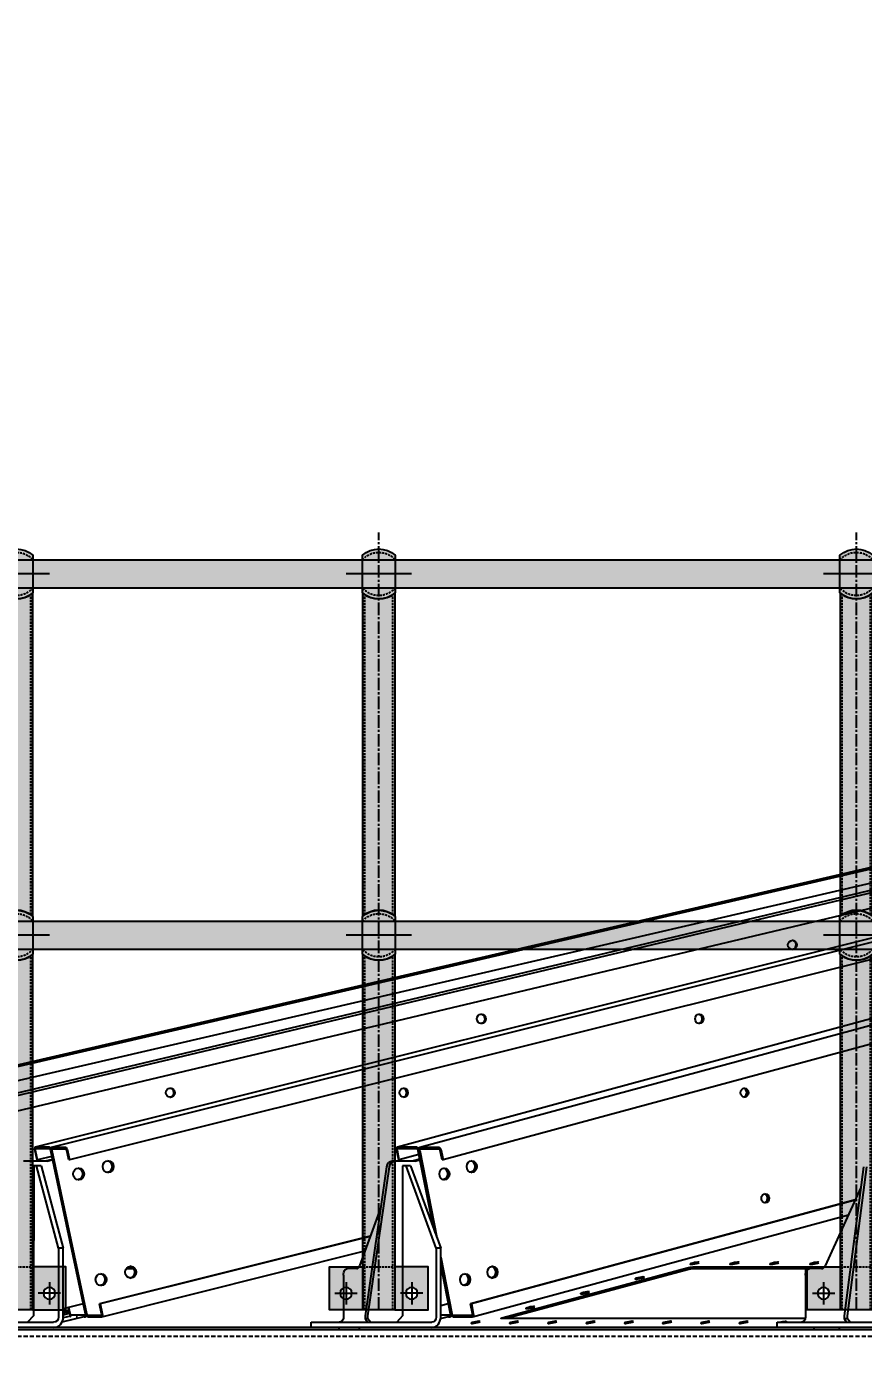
# Model space of a CAD drawing. Header units: millimetres. Extents: x -272986 to 200319, y -34579 to 49604.
# Drawn here: x 586 to 1860, y 13610 to 15628 of the extents above; entities that cross this region are included whole.
import ezdxf
from ezdxf import colors
from ezdxf.entities.mleader import LeaderData, LeaderLine
from ezdxf.math import Vec2, Vec3

# ---------------------------------------------------------------- set-up
doc = ezdxf.new("R2010")
doc.units = ezdxf.units.MM
for name, pattern in [('CENTER2', [28.575000000000003, 19.05, -3.175, 3.175, -3.175]), ('HIDDEN', [9.524999999999999, 6.35, -3.175]), ('HIDDEN2', [4.762499999999999, 3.175, -1.5875])]:
    doc.linetypes.add(name, pattern=pattern)
doc.layers.get('Defpoints').update_dxf_attribs({"color": 9})
for name, color, linetype in [('X 0001 M', 7, 'Continuous'), ('X 0515 M', 7, 'Continuous'), ('X 1001 M', 8, 'HIDDEN2'), ('X 1515 M', 8, 'HIDDEN'), ('X 2001 M', 1, 'CENTER2'), ('X 3001 D', 5, 'Continuous'), ('X 4001 T', 7, 'Continuous'), ('X 5001 H', 8, 'Continuous')]:
    doc.layers.add(name, color=color, linetype=linetype)
doc.layers.add('X 5999 H', color=7, linetype='Continuous', true_color=0xffffff)
doc.styles.add('BIT STD. 2.5', font='isocpeur.ttf', dxfattribs={"height": 2.5})
doc.styles.add('BIT STD. 3.0', font='isocpeur.ttf', dxfattribs={"height": 2.5})
doc.dimstyles.new('BIT STD. 3.0', dxfattribs={"dimtxt": 3, "dimasz": 3, "dimexe": 1, "dimexo": 0.75, "dimgap": 1, "dimtad": 1, "dimdec": 0, "dimdsep": 46, "dimtxsty": 'BIT STD. 3.0', "dimcen": 0, "dimadec": 0, "dimazin": 0, "dimtfac": 1, "dimtdec": 0, "dimtmove": 0, "dimatfit": 3, "dimfxl": 1, "dimtfill": 1, "dimlwd": -1, "dimlwe": -1, "dimarcsym": 0})

# ---------------------------------------------------------------- blocks, each defined once
blk = doc.blocks.new('A$C79477E6E')
at = {"extrusion": (0, 1, 0)}
for p, q in [((-7767.776764793532, 277.5679147976789), (-1162.485196818918, 1807.235084335995)), ((-1156.341849623404, 1807.235084336009), (-7761.633417598019, 277.5679147976971)), ((-7756.533576375725, 277.5679147976789), (-1151.242008401099, 1807.235084335993)), ((-1131.195372153747, 1807.228758430649), (-7573.842740018968, 277.5615888923367)), ((-7558.668791368349, 277.5615888923185), (-1116.021423503113, 1807.228758430634)), ((-1078.253718730291, 1807.21483543778), (-7199.617526368547, 277.5476658994667)), ((-7174.743103264827, 277.5476658994485), (-1053.379295626568, 1807.214835437764)), ((-998.8291954123815, 1807.19020800203), (-6648.18115023787, 277.5230384637161)), ((-6614.218743531343, 277.523038463698), (-964.8667887058509, 1807.190208002014)), ((-1201.647423117913, 1714.014263448998), (-6578.6850087401, 258.0812768213491)), ((-1603.747061725913, 1643.397438890415), (-7147.452506607351, 258.0812768213491)), ((-2272.172413223798, 1508.866577197372), (-7540.226002727381, 258.0812768213491)), ((-4033.608363600102, 1118.113614925895), (-7747.334110085223, 258.0812768213491)), ((-7200.318767938563, 272.6968277930373), (-7197.201352814689, 258.0812768212581)), ((-7178.396900371288, 277.5686781169625), (-7199.444489151367, 277.5686781169625)), ((-7196.244644233775, 258.0812768212581), (-7199.362059357652, 272.6968277930373)), ((-7177.877331183976, 275.1327529549999), (-7198.924919964058, 275.1327529549999)), ((-7174.445533544065, 263.5286550519577), (-7196.244644233742, 258.0812768213891)), ((-7176.401053415742, 272.6968277930373), (-7123.404996309833, 24.23246127280072)), ((-7175.444344834828, 272.6968277930373), (-7122.448287728923, 24.23246127280072)), ((-7174.570066047647, 277.5686781169625), (-7153.522477267568, 277.5686781169625)), ((-7174.487636253933, 272.6968277930373), (-7121.49157914802, 24.2324612727989)), ((-7174.050496860338, 275.1327529549981), (-7153.00290808026, 275.1327529549981)), ((-7148.409215188152, 258.0812768212581), (-7151.52663031203, 272.6968277930373)), ((-7150.569921731116, 272.6968277930373), (-7147.452506607242, 258.0812768212581)), ((-6649.486856712279, 272.6968277930373), (-6646.609822153066, 258.0812768212581)), ((-6645.303575741276, 258.0812768212581), (-6648.180610300489, 272.6968277930373)), ((-6619.095954349057, 277.5686781169625), (-6647.833375408434, 277.5686781169625)), ((-6618.616448589193, 275.1327529549999), (-6647.35386964857, 275.1327529549999)), ((-6615.540060824849, 266.1403023488729), (-6645.303575741254, 258.0812768213891)), ((-6616.830696417524, 272.6968277930373), (-6593.767774664204, 155.5354585058176)), ((-6615.524450005745, 272.6968277930373), (-6590.952227122358, 147.8680957598099)), ((-6614.218203593955, 272.6968277930373), (-6588.13667958049, 140.2007330137403)), ((-6613.870968701904, 277.5686781169625), (-6585.133547642527, 277.5686781169625)), ((-6613.39146294204, 275.1327529549999), (-6584.654041882663, 275.1327529549999)), ((-6579.991255151788, 258.0812768212581), (-6582.868289711001, 272.6968277930373)), ((-6581.562043299211, 272.6968277930373), (-6578.685008739998, 258.0812768212581)), ((-7181.610391182094, 256), (-7217.523444268252, 256)), ((-7201.744399181156, 249), (-7201.744399181156, 135.5)), ((-7190.526528597416, 249), (-7201.744399181156, 249)), ((-7164.298825324233, 124), (-7197.917564857507, 249)), ((-7197.201352814689, 258.0812768212581), (-7196.244644233775, 258.0812768212581)), ((-7190.526528597416, 249), (-7156.907789064146, 124)), ((-7173.438455369524, 258.8071143500965), (-7184.671858641013, 256)), ((-7181.610391182094, 256), (-7173.283536002575, 258.0807972526836)), ((-7147.452506607242, 258.0812768212581), (-7148.409215188152, 258.0812768212581)), ((-6664.542278248064, 247.6779934804836), (-6697.440110012602, 21)), ((-6693.260121494874, 21), (-6660.362289730336, 247.6779934804836)), ((-6621.638347689128, 256), (-6656.136771005778, 256)), ((-6646.609822153066, 258.0812768212581), (-6645.303575741276, 258.0812768212581)), ((-6640.135182022561, 249), (-6640.135182022561, 135.5)), ((-6628.089075060569, 249), (-6640.135182022561, 249)), ((-6589.008697465106, 124), (-6634.9101963754, 249)), ((-6628.089075060569, 249), (-6582.187576150274, 124)), ((-6614.165087318637, 259.1553339896873), (-6625.818336206856, 256)), ((-6621.638347689128, 256), (-6613.953567456439, 258.0807972526873)), ((-6578.685008739998, 258.0812768212581), (-6579.991255151788, 258.0812768212581)), ((-5938.350162975232, 247.6779934804836), (-5967.689277615707, 21)), ((-5962.493693229066, 21), (-5933.15457858859, 247.6779934804836)), ((-7136.069091687936, 228.1194817971464), (-7131.331501181605, 229.3033579541552)), ((-7091.059063690594, 239.3670345143382), (-7086.321473184267, 240.5509106713489)), ((-6579.604390585097, 228.4874255601098), (-6576.590996980853, 229.3033579541552)), ((-6538.065037976088, 239.7349782773035), (-6535.051644371844, 240.5509106713489)), ((-5942.460047607583, 215.9244653555361), (-5996.740984235774, 97.00001194459765)), ((-6673.687454737676, 184.6644103505096), (-6705.878873040881, 97.00001194459765)), ((-5950.864743569342, 197.510562880334), (-6536.835736763715, 38.84801224466901)), ((-5951.048944160928, 197.1069966187115), (-6535.529490351928, 38.84801224466901)), ((-6533.958162267052, 19.40625060213461), (-5961.395715981551, 174.4381876449952)), ((-6689.404455035805, 141.8635196627856), (-7101.647988330093, 38.84801224466901)), ((-6689.501114834497, 141.6002935128072), (-7100.691279749186, 38.84801224466901)), ((-7202.166710780468, 135.5), (-7202.166710780468, 21)), ((-7201.744399181156, 135.5), (-7202.166710780468, 135.5)), ((-7156.907789064146, 124), (-7164.298825324233, 124)), ((-7164.298825324237, 124), (-7164.298825324237, 19)), ((-7156.907789064146, 19), (-7156.907789064146, 124)), ((-6640.609591346009, 135.5), (-6640.609591346009, 21)), ((-6640.135182022561, 135.5), (-6640.609591346009, 135.5)), ((-6582.187576150274, 124), (-6589.008697465106, 124)), ((-6589.008697465106, 124), (-6589.008697465106, 19)), ((-6582.187576150274, 19), (-6582.187576150274, 124)), ((-7098.27510619524, 19.38162316638227), (-6697.615739532972, 119.502364003014)), ((-6582.187576150278, 109.9788421635803), (-6565.308616087372, 24.2324612727989)), ((-6582.187576150278, 103.3430125896612), (-6566.614862499162, 24.2324612727989)), ((-7049.393714455047, 92.30682208662984), (-7061.17305197653, 92.30682208662984)), ((-7058.080826304988, 95.22993228098494), (-7052.485940126589, 95.22993228098494)), ((-6730.083309938407, 82.75), (-6730.083309938407, 19)), ((-6710.153717244186, 92.75), (-6724.85832429125, 92.75)), ((-6582.187576150282, 96.7071830157929), (-6567.921108910941, 24.23246127280072)), ((-6487.089858919015, 18.19210038171514), (-6207.084608760269, 93.77565464125291)), ((-6206.538641082669, 90.85254444689781), (-6481.994397486273, 16.49706326063279)), ((-6197.886018473353, 95.22993228098494), (-5997.773599281136, 95.22993228098494)), ((-6022.243777149899, 92.30682208662984), (-6197.340050795752, 92.30682208662984)), ((-6026.82628085768, 92.30682208662984), (-6026.826280857738, 19)), ((-6002.054471032166, 92.75), (-6020.331800374435, 92.75)), ((-7101.777525325295, 67.34842110757927), (-7097.03993481896, 68.53229726459176)), ((-7056.767497327954, 78.59597382477477), (-7052.029906821619, 79.77984998178545)), ((-6547.957010433784, 67.71636487054457), (-6544.943616829536, 68.53229726459176)), ((-6506.417657824772, 78.96391758773825), (-6503.404264220524, 79.77984998178545)), ((-7202.166710780468, 21), (-7211.405506105581, 11)), ((-7145.758544441145, 20.37959015613342), (-7156.965487652807, 17.58770408210512)), ((-7126.522309144413, 38.84753267600718), (-7156.907789064146, 31.25450724499387)), ((-7156.907789064146, 27.71041594248163), (-7148.510722234223, 29.80228130153591)), ((-7147.886313847117, 26.87483267943571), (-7156.907789064146, 24.62741559007554)), ((-7147.337939125187, 24.30385692499112), (-7156.907789064146, 21.91982950397323)), ((-7149.229716112925, 33.17318035247263), (-7147.32271083265, 24.2324612727989)), ((-7146.36600225174, 24.2324612727989), (-7148.321419834185, 33.40015444541314)), ((-7123.842135703435, 21.79653611083631), (-7144.889724483521, 21.79653611083631)), ((-7120.015301379794, 21.79653611083631), (-7098.967712599715, 21.79653611083631)), ((-7101.647988329994, 38.84801224457806), (-7100.69127974908, 38.84801224457806)), ((-7098.530573206121, 24.2324612727989), (-7101.647988329994, 38.84801224457806)), ((-7100.69127974908, 38.84801224457806), (-7097.573864625203, 24.2324612727989)), ((-6697.440110012602, 21), (-6697.440110012602, 16)), ((-6693.260121494874, 16), (-6693.260121494874, 21)), ((-6640.609591346005, 21), (-6649.135992989548, 11)), ((-6570.798049068271, 38.84753267601081), (-6582.187576150271, 35.76360627290887)), ((-6568.747849562867, 21.79653611083631), (-6582.187576150285, 21.79653611083631)), ((-6564.739903228037, 20.26747504119157), (-6567.920568973575, 19.40625060215098)), ((-6563.52286391571, 21.79653611083631), (-6534.785442856333, 21.79653611083631)), ((-6536.835736763624, 38.84801224457806), (-6535.529490351833, 38.84801224457806)), ((-6533.958702204418, 24.2324612727989), (-6536.835736763627, 38.84801224457806)), ((-6535.529490351837, 38.84801224457806), (-6532.652455792624, 24.2324612727989)), ((-5967.689277615707, 21), (-5967.689277615707, 16)), ((-5962.493693229066, 16), (-5962.493693229066, 21)), ((7883.500000002063, 3), (-7883.500000002063, 3)), ((-7883.500000002063, 0), (7883.500000002063, 0)), ((-7321.838253429742, 11), (-7171.689861584327, 11)), ((-7158.658684435566, 11.44663244314143), (-7125.011989072827, 19.82864939043066)), ((-7137.456717666297, 19.36061094887373), (-7135.325693810053, 19.36061094887373)), ((-7124.90891423314, 19.36061094887373), (-7123.322566516126, 19.36061094887373)), ((-7120.597123138563, 20.01944376154461), (-7123.149529298957, 19.38162316640046)), ((-7119.495732192485, 19.36061094887373), (-7098.448143412406, 19.36061094887373)), ((-6779.195612837662, 11), (-6595.829818779941, 11)), ((-6779.195612837662, 3), (-6779.195612837662, 11)), ((-6737.322676171581, 3), (-6737.322676171581, 0)), ((-6706.158605984328, 3), (-6706.158605984328, 0)), ((-6697.440110012602, 16), (-6693.176909190832, 11)), ((-6693.260121494874, 16), (-6697.440110012602, 16)), ((-6688.9969206731, 11), (-6693.260121494874, 16)), ((-6582.336551937333, 16.64190635637533), (-6570.530833460511, 19.82864939011233)), ((-6570.434270878864, 19.36061094887373), (-6568.268343803, 19.36061094887373)), ((-6563.043358155846, 19.36061094887373), (-6534.305937096469, 19.36061094887373)), ((-6027.131678651578, 16.49706326063097), (-6488.927215809203, 16.49706326063279)), ((-6069.872910585636, 11), (-5857.558555533393, 11)), ((-6069.872910585636, 3), (-6069.872910585636, 11)), ((-6013.98548056971, 3), (-6013.98548056971, 0)), ((-5975.249595084944, 3), (-5975.249595084944, 0)), ((-5967.689277615707, 16), (-5963.887247787708, 11)), ((-5962.493693229066, 16), (-5967.689277615707, 16)), ((-5958.691663401067, 11), (-5962.493693229066, 16))]:
    blk.add_line(p, q, dxfattribs=at)
for centre, major_axis, ratio, start_param, end_param in [((-6046.548855548073, 585.3971164441427), (5.373479439185757e-14, 7.000000000000107), 0.9723699203976827, -1.117010721276368, 5.166174585903218), ((-6047.716082367337, 585.3971164441409), (1.4210854715202e-14, 6.999999999999824), 0.9723699203976822, -1.117010721276403, -0.08584782268188573), ((-6047.716082367337, 585.3971164441409), (-2.187139358511559e-14, -7.000000000000131), 0.9723699203976821, 0.08584782268366764, 2.024581932313368), ((-6520.272926714635, 472.921589272215), (5.373479439185757e-14, 7.000000000000107), 0.9723699203976827, -1.117010721276378, 5.166174585903208), ((-6521.440153533902, 472.921589272215), (7.549516567451064e-15, 6.99999999999887), 0.972369920397682, -1.117010721276476, -0.08584782268176516), ((-6521.440153533902, 472.921589272215), (-2.098321516541546e-14, -7.000000000000006), 0.9723699203976821, 0.08584782268299702, 2.024581932313458), ((-6188.417681050731, 472.921589272215), (2.220446049250313e-14, 7.000000000000107), 0.9238795325112971, -1.117010721276382, 5.166174585903205), ((-6190.33109821254, 472.921589272215), (1.243449787580175e-14, 6.999999999999946), 0.9238795325112971, -1.117010721276396, -0.1484783688003508), ((-6190.33109821254, 472.921589272215), (-7.105427357601002e-15, -6.999999999999922), 0.9238795325112968, 0.1484783688008936, 2.024581932313447), ((-6993.996997881197, 360.4460621002891), (5.373479439185757e-14, 7.000000000000107), 0.9723699203976827, -1.117010721276378, 5.166174585903208), ((-6995.164224700457, 360.4460621002891), (1.376676550535194e-14, 6.999999999999948), 0.972369920397682, -1.117010721276396, -0.08584782268189572), ((-6995.164224700457, 360.4460621002891), (-2.242650509742816e-14, -7), 0.9723699203976822, 0.08584782268179071, 2.0245819323134), ((-6638.517961024132, 360.4460621002891), (2.220446049250313e-14, 7.000000000000107), 0.9238795325112971, -1.117010721276382, 5.166174585903205), ((-6640.431378185938, 360.4460621002891), (5.773159728050814e-15, 6.999999999999167), 0.9238795325112968, -1.117010721276422, -0.1484783687999175), ((-6640.431378185938, 360.4460621002891), (-8.548717289613705e-15, -6.999999999999987), 0.9238795325112971, 0.14847836880004, 2.024581932313417), ((-6119.576579989025, 360.4460621002891), (8.881784197001255e-15, 7.000000000000108), 0.8526401643541052, -1.11701072127641, 5.166174585903176), ((-6122.189072812587, 360.4460621002891), (2.664535259100376e-15, 6.999999999999429), 0.8526401643541052, -1.117010721276414, -0.220643352904647), ((-6122.189072812587, 360.4460621002891), (-5.329070518200751e-15, -7.000000000000091), 0.8526401643541053, 0.2206433529045121, 2.024581932313395), ((-7198.405350776738, 272.6968277930355), (-1.212175591797172, 4.850838106415834), 0.3728752807857844, -0.09290951411344484, 1.477886812681293), ((-7177.35776199666, 272.6968277930373), (-1.212175591797117, 4.850838106415615), 0.3728752807857845, -1.663705840908182, -0.09290951411330761), ((-7173.530927673022, 272.6968277930373), (-0.6060877958984494, 2.425419053207365), 0.3728752807857872, -0.09290951411379389, 1.477886812681376), ((-7152.483338892944, 272.6968277930373), (-0.6060877958984769, 2.425419053207476), 0.3728752807857872, -1.6637058409083, -0.09290951411322124), ((-6646.874363888699, 272.6968277930373), (-1.306786349164536, 4.826210670665135), 0.5091069603524504, -0.1369868318259959, 1.433809494968741), ((-6618.136942829322, 272.6968277930373), (-1.306786349164476, 4.826210670664914), 0.5091069603524503, -1.707783158620879, -0.1369868318260052), ((-6612.911957182168, 272.6968277930373), (-0.6533931745821212, 2.413105335332019), 0.5091069603524532, -0.1369868318259106, 1.433809494969259), ((-6584.174536122791, 272.6968277930373), (-0.6533931745821507, 2.413105335332128), 0.5091069603524532, -1.707783158620996, -0.136986831825918), ((-7133.628268994878, 236.7229822111585), (5.649720087595753e-16, 9.000000000000124), 0.923879532511297, -4.712388980384688, 1.570796326794899), ((-7135.541686156688, 236.7229822111585), (-1.06581410364015e-14, -8.999999999999943), 0.9238795325112968, 0.1153147189598752, 3.026277934629579), ((-7088.618240997537, 247.9705349283522), (5.649720087595753e-16, 9.000000000000124), 0.923879532511297, -4.712388980384688, 1.570796326794899), ((-7090.531658159343, 247.9705349283522), (-8.437694987151193e-15, -9.000000000000187), 0.923879532511297, 0.1153147189599824, 3.026277934629362), ((-6656.136771005778, 246), (-1.798268223474561e-15, 10.00000000000003), 0.8526401643541001, 8.422660253741016e-17, 1.402199387185464), ((-6576.50945868815, 236.7229822111603), (2.586384494638986e-16, 9.000000000000126), 0.8526401643541051, -4.712388980384688, 1.570796326794899), ((-6579.121951511715, 236.7229822111603), (-6.661338147750942e-15, -9.000000000000119), 0.8526401643541054, 0.171055400339326, 2.970537253250118), ((-6534.970106079138, 247.9705349283522), (2.586384494638986e-16, 9.000000000000126), 0.8526401643541051, -4.712388980384688, 1.570796326794899), ((-6537.582598902703, 247.9705349283522), (-6.217248937900877e-15, -9.00000000000005), 0.8526401643541053, 0.1710554003392048, 2.970537253250419), ((-6536.777865107371, 249.320241254416), (6.439293542825908e-15, -8.99999999999982), 0.8526401643541004, 0.2268928027592256, 0.8689318229139555), ((-7133.201950255934, 238.0726885372278), (1.221245327087672e-14, -9.000000000005926), 0.923879532511293, 0.2268928027592777, 0.3295476842191764), ((-7088.191922258597, 249.3202412544288), (1.176836406102666e-14, -9.00000000001475), 0.9238795325112934, 0.226892802759385, 0.3295476842198163), ((-6578.31721771638, 238.0726885372223), (7.549516567451064e-15, -9.000000000000105), 0.8526401643541001, 0.2268928027592191, 0.8689318229114728), ((-6087.929199837705, 199.6750014107238), (8.881784197001255e-15, 7.000000000000108), 0.8526401643541052, -1.11701072127641, 5.166174585903176), ((-6090.541692661267, 199.6750014107256), (4.88498130835069e-15, 6.999999999999149), 0.8526401643541053, -1.117010721276451, -0.2206433529046052), ((-6090.541692661267, 199.6750014107238), (-5.551115123125783e-15, -6.999999999999877), 0.8526401643541053, 0.2206433529042077, 2.024581932313422), ((-7099.336702632234, 75.95192152159143), (5.649720087595753e-16, 9.000000000000124), 0.923879532511297, -4.712388980384691, 1.570796326794896), ((-7101.25011979404, 75.95192152159325), (-1.010302952408892e-14, -9.000000000000124), 0.9238795325112968, 0.1153147189594327, 3.026277934629162), ((-7054.326674634893, 87.19947423878511), (5.649720087595753e-16, 9.000000000000124), 0.923879532511297, -4.712388980384691, 1.570796326794896), ((-7056.240091796699, 87.19947423878511), (-1.121325254871408e-14, -9.000000000000114), 0.9238795325112967, 0.1153147189595437, 3.026277934629177), ((-6710.153717244186, 102.75), (1.798268223474556e-15, -10), 0.5224985647159357, -1.77635683940025e-15, 0.9581936386914356), ((-6544.862078536833, 75.95192152159325), (2.586384494638986e-16, 9.000000000000126), 0.8526401643541051, -4.712388980384691, 1.570796326794896), ((-6547.474571360399, 75.95192152159325), (-7.105427357601002e-15, -9.000000000000234), 0.8526401643541055, 0.1710554003389619, 2.970537253249995), ((-6503.322725927821, 87.19947423878511), (2.586384494638986e-16, 9.000000000000126), 0.8526401643541051, -4.712388980384691, 1.570796326794896), ((-6505.935218751387, 87.19947423878693), (-7.327471962526033e-15, -9.000000000000215), 0.8526401643541053, 0.171055400339082, 2.970537253249911), ((-6505.130484956051, 88.54918056485076), (5.551115123125783e-15, -8.999999999999947), 0.8526401643541, 0.2268928027592229, 0.8689318229132093), ((-6202.858024384306, 90.73216470622174), (-6.881005637591754, -1.285208705017201), 0.1322229122309662, -2.525570147460686, -1.031296693577448), ((-6002.054471032166, 102.75), (2.41851434030379e-15, -10), 0.6494480483301716, -8.881784197001252e-16, 0.9581936386914365), ((-7098.910383893286, 77.30162784765525), (1.154631945610163e-14, -8.999999999996351), 0.9238795325112931, 0.2268928027591882, 0.3295476842195194), ((-7053.900355895948, 88.54918056485258), (9.103828801926284e-15, -9.000000000000462), 0.9238795325112933, 0.2268928027593028, 0.3295476842197762), ((-6546.669837565063, 77.30162784765889), (7.327471962526033e-15, -8.999999999999993), 0.8526401643541001, 0.2268928027592216, 0.8689318229121673), ((-7145.409293670826, 24.2324612727989), (1.212175591797062, -4.850838106415392), 0.3728752807857845, -1.663705840908217, -0.4700556818399197), ((-7124.361704890747, 24.23246127280072), (1.212175591797137, -4.850838106415695), 0.3728752807857844, -0.09290951411342796, 1.477886812681383), ((-7120.534870567109, 24.2324612727989), (0.6060877958984217, -2.425419053207254), 0.3728752807857872, -1.66370584090832, -0.09290951411312798), ((-7099.487281787031, 24.2324612727989), (0.606087795898518, -2.42541905320764), 0.3728752807857872, -0.09290951411385606, 1.4778868126812), ((-6569.227355322731, 24.23246127280072), (1.306786349164499, -4.826210670664999), 0.5091069603524503, -0.1369868318259844, 1.433809494968827), ((-6564.002369675582, 24.2324612727989), (0.6533931745820915, -2.413105335331908), 0.5091069603524533, -1.707783158621018, -0.1369868318258256), ((-6535.264948616204, 24.2324612727989), (0.653393174582195, -2.413105335332292), 0.5091069603524531, -0.1369868318259542, 1.433809494969102), ((-7171.689861584327, 19), (1.426332391825716e-14, -16), 0.9238795325112933, -8.881784197001252e-16, 1.570796326794894), ((-6595.829818779941, 19), (1.40658307585314e-14, -16), 0.8526401643541, -8.881784197001252e-16, 1.570796326794894)]:
    blk.add_ellipse(centre, major_axis=major_axis, ratio=ratio, start_param=start_param, end_param=end_param)
at = {"extrusion": (0, 0, -1)}
for centre, major_axis, ratio, start_param, end_param in [((-6047.132468957712, 585.3971164441427), (3.774758283725532e-14, 7.000000000000204), 0.9723699203976824, 0.0428843503050494, 1.117010721276441), ((-6047.132468957712, 585.3971164441427), (-7.522871214860062e-13, -7.000000000000195), 0.9723699203976821, -2.024581932313525, -0.04288435030511684), ((-6047.132468957698, 585.3971164441409), (2.420286193682842e-14, 6.999999999999993), 0.9723699203976821, 1.11701072127635, 3.098708303283529), ((-6520.856540124274, 472.921589272215), (3.941291737419306e-14, 7.000000000000778), 0.9723699203976822, 0.042884350304778, 1.117010721276304), ((-6520.856540124274, 472.921589272215), (-7.336353746723038e-13, -7.000000000000367), 0.9723699203976823, -2.024581932313501, -0.04288435030497051), ((-6520.856540124263, 472.921589272215), (2.126077092157175e-14, 7.000000000000012), 0.972369920397682, 1.117010721276305, 3.098708303284466), ((-6189.374389631641, 472.921589272215), (1.115774139748283e-14, 7.00000000000017), 0.9238795325112968, 0.07403432037948895, 1.117010721276365), ((-6189.374389631641, 472.921589272215), (-6.723510637129949e-13, -7.000000000000157), 0.9238795325112964, -2.024581932313492, -0.07403432037959523), ((-6994.580611290836, 360.4460621002909), (3.713696017371149e-14, 6.999999999998884), 0.9723699203976822, 0.04288435030438864, 1.117010721276508), ((-6994.580611290836, 360.4460621002891), (-7.176481631177011e-13, -6.999999999999595), 0.9723699203976823, -2.024581932313593, -0.04288435030455706), ((-6994.580611290818, 360.4460621002891), (2.137179322403426e-14, 7.000000000000024), 0.9723699203976821, 1.117010721276407, 3.098708303286205), ((-6639.474669605039, 360.4460621002909), (1.409983241273949e-14, 6.999999999998695), 0.9238795325112968, 0.07403432037908092, 1.117010721276472), ((-6639.474669605042, 360.4460621002891), (-6.870060076380469e-13, -7.000000000000025), 0.9238795325112965, -2.024581932313537, -0.07403432037927304), ((-6639.474669605028, 360.4460621002891), (8.715250743307479e-15, 7.000000000000006), 0.9238795325112968, 1.117010721276421, 3.06755833321171), ((-6120.882826400812, 360.4460621002909), (4.218847493575597e-15, 6.999999999999369), 0.8526401643541046, 0.1096482924255364, 1.117010721276407), ((-6120.882826400812, 360.4460621002891), (-6.230571614196379e-13, -7), 0.8526401643541046, -2.024581932313488, -0.109648292425726), ((-6120.882826400801, 360.4460621002891), (5.440092820663267e-15, 6.99999999999993), 0.8526401643541054, 1.11701072127633, 3.031944361164878), ((-7198.405350776738, 272.6968277930373), (-0.6060877958984208, 2.425419053207255), 0.3728752807857845, -1.477886812681682, 0.09290951411348769), ((-7173.530927673022, 272.6968277930355), (-1.212175591797175, 4.850838106415834), 0.3728752807857872, -1.477886812681517, 0.09290951411326542), ((-7152.483338892944, 272.6968277930355), (-1.212175591797202, 4.850838106415944), 0.3728752807857872, 0.09290951411345792, 1.663705840908195), ((-6646.874363888699, 272.6968277930373), (-0.6533931745820896, 2.413105335331909), 0.5091069603524504, -1.433809494968984, 0.1369868318261853), ((-6618.136942829322, 272.6968277930373), (-0.6533931745821344, 2.413105335332073), 0.5091069603524503, 0.1369868318259186, 1.707783158620997), ((-6612.911957182168, 272.6968277930373), (-1.30678634916454, 4.826210670665134), 0.5091069603524533, -1.43380949496882, 0.1369868318259631), ((-6584.174536122791, 272.6968277930373), (-1.306786349164569, 4.826210670665244), 0.5091069603524532, 0.1369868318260048, 1.707783158620742), ((-7134.584977575789, 236.7229822111603), (1.582067810090848e-14, 9.000000000000014), 0.9238795325112966, 0.057561442751105, 3.084031210838762), ((-7089.574949578448, 247.9705349283522), (1.887379141862766e-14, 8.999999999999977), 0.9238795325112965, 0.05756144275099526, 3.084031210838756), ((-6651.956782488051, 246), (-7.327471962526033e-15, 10.00000000000002), 0.8526401643541003, -1.402199387185471, -6.439293542825908e-15), ((-6577.815705099936, 236.7229822111603), (5.662137425588298e-15, 9.000000000000082), 0.8526401643541047, 0.08521431346397378, 3.056378340125915), ((-6536.276352490924, 247.9705349283522), (7.66053886991358e-15, 9.00000000000033), 0.8526401643541046, 0.08521431346397139, 3.056378340125719), ((-6089.235446249491, 199.6750014107238), (-6.230571614196379e-13, -7), 0.8526401643541046, -2.024581932313485, -0.1096482924257225), ((-6089.23544624948, 199.6750014107238), (5.440092820663267e-15, 6.999999999999961), 0.8526401643541053, 1.117010721276416, 3.031944361165491), ((-6195.601158917769, 100.8537086395827), (6.881005637590281, 1.28520870501673), 0.1322229122309667, -5.328411486519659, 0.9547738206599274), ((-6134.80787626428, 100.8537086395827), (6.881005637590281, 1.28520870501673), 0.1322229122309667, -5.328411486519659, 0.9547738206599274), ((-6074.014593610795, 100.8537086395827), (6.881005637590281, 1.28520870501673), 0.1322229122309667, -5.328411486519659, 0.9547738206599274), ((-6013.221310957309, 100.8537086395827), (6.881005637590281, 1.28520870501673), 0.1322229122309667, -5.328411486519659, 0.9547738206599274), ((-7100.293411213144, 75.95192152159143), (1.471045507628332e-14, 9.00000000000003), 0.9238795325112968, 0.05756144275099552, 3.084031210838758), ((-7055.283383215788, 87.19947423878693), (9.547918011776346e-15, 9.000000000000023), 0.923879532511297, 0.05756144275110549, 3.084031210840713), ((-6724.85832429125, 82.75), (-1.798268223474546e-15, 9.999999999999945), 0.5224985647159359, -1.570796326794897, 5.773159728050814e-15), ((-6546.16832494862, 75.95192152159325), (6.439293542825908e-15, 9.000000000000158), 0.8526401643541048, 0.0852143134639726, 3.05637834012597), ((-6504.6289723396, 87.19947423878511), (6.217248937900877e-15, 9.000000000000167), 0.8526401643541056, 0.08521431346397322, 3.056378340127145), ((-6203.403992061907, 93.65527490057684), (6.881005637591794, 1.285208705017015), 0.1322229122309714, -2.110295960017796, -0.616022506134567), ((-6020.331800374435, 82.75), (-2.418514340303776e-15, 9.999999999999945), 0.6494480483301717, -1.570796326794897, 5.773159728050814e-15), ((-6278.936054798349, 78.35860320519532), (6.881005637590281, 1.28520870501673), 0.1322229122309667, -5.328411486519659, 0.9547738206599274), ((-6362.270950678929, 55.86349777080795), (6.881005637590281, 1.28520870501673), 0.1322229122309667, -5.328411486519659, 0.9547738206599274), ((-7145.409293670826, 24.2324612727989), (0.6060877958985104, -2.425419053207613), 0.3728752807857845, 0.09290951411290098, 1.663705840907866), ((-7120.534870567109, 24.2324612727989), (1.212175591797161, -4.850838106415779), 0.3728752807857872, 0.0929095141134381, 1.663705840908198), ((-6569.227355322731, 24.2324612727989), (0.6533931745821491, -2.413105335332128), 0.5091069603524505, -1.433809494968993, 0.1369868318260969), ((-6564.002369675582, 24.2324612727989), (1.306786349164525, -4.82621067066508), 0.5091069603524531, 0.1369868318259913, 1.707783158620751), ((-6535.264948616208, 24.2324612727989), (1.30678634916454, -4.826210670665134), 0.5091069603524531, -1.433809494968833, 0.1369868318259158), ((-6445.605846559509, 33.36839233642058), (6.881005637590281, 1.28520870501673), 0.1322229122309667, -5.328411486519659, 0.9547738206599274), ((-7171.689861584327, 19), (4.189273672615324e-15, -8), 0.9238795325112933, -1.570796326794897, 4.440892098500626e-16), ((-6736.904431253242, 19), (4.467800953775162e-15, -7.999999999999988), 0.8526401643541001, -1.570796326794897, 2.220446049250313e-15), ((-6595.829818779941, 19), (4.467800953775164e-15, -8.000000000000002), 0.8526401643541001, -1.570796326794897, 4.440892098500626e-16), ((-6528.940742440089, 10.87328690203321), (6.881005637590281, 1.28520870501673), 0.1322229122309667, -5.328411486519659, 0.9547738206599274), ((-6483.409242220645, 18.07172064103725), (-6.881005637593411, -1.28520870501747), 0.1322229122309714, -0.6160225061324862, 1.031296693572858), ((-6470.621426645204, 10.87328690203321), (6.881005637590281, 1.28520870501673), 0.1322229122309667, -5.328411486519659, 0.9547738206599274), ((-6412.30211085032, 10.87328690203321), (6.881005637590281, 1.28520870501673), 0.1322229122309667, -5.328411486519659, 0.9547738206599274), ((-6353.982795055435, 10.87328690203321), (6.881005637590281, 1.28520870501673), 0.1322229122309667, -5.328411486519659, 0.9547738206599274), ((-6295.663479260551, 10.87328690203321), (6.881005637590281, 1.28520870501673), 0.1322229122309667, -5.328411486519659, 0.9547738206599274), ((-6237.344163465666, 10.87328690203321), (6.881005637590281, 1.28520870501673), 0.1322229122309667, -5.328411486519659, 0.9547738206599274), ((-6179.024847670782, 10.87328690203321), (6.881005637590281, 1.28520870501673), 0.1322229122309667, -5.328411486519659, 0.9547738206599274), ((-6120.705531875901, 10.87328690203321), (6.881005637590281, 1.28520870501673), 0.1322229122309667, -5.328411486519659, 0.9547738206599274), ((-6062.386216081017, 10.87328690203321), (6.881005637590335, 1.285208705016738), 0.1322229122309668, -2.106261466019502, 0.8742164537504165), ((-6032.909528582539, 19), (4.636316147671799e-15, -7.999999999999988), 0.7604059656000411, -1.570796326794897, 2.220446049250313e-15)]:
    blk.add_ellipse(centre, major_axis=major_axis, ratio=ratio, start_param=start_param, end_param=end_param, dxfattribs=at)
at = {"extrusion": (0, 0, -0.9999999999999999)}
for centre, major_axis, ratio, start_param, end_param in [((-6189.37438963163, 472.921589272215), (5.995204332975845e-15, 6.999999999999917), 0.923879532511297, 1.117010721276433, 3.067558333210581), ((-6089.23544624948, 199.6750014107238), (6.195044477408373e-13, 6.999999999999948), 0.8526401643541053, 0.1096482924253235, 1.117010721276339), ((-7124.361704890747, 24.2324612727989), (0.606087795898476, -2.425419053207476), 0.3728752807857845, -1.477886812681691, 0.09290951411339932), ((-7099.487281787031, 24.2324612727989), (1.212175591797174, -4.850838106415833), 0.3728752807857872, -1.477886812681531, 0.09290951411321813)]:
    blk.add_ellipse(centre, major_axis=major_axis, ratio=ratio, start_param=start_param, end_param=end_param, dxfattribs=at)
at = {"extrusion": (0, 0, -0.9999999999999998)}
blk.add_ellipse((-7177.35776199666, 272.6968277930373), major_axis=(-0.6060877958984621, 2.425419053207421), ratio=0.3728752807857843, start_param=0.09290951411285556, end_param=1.663705840907934, dxfattribs=at)
blk = doc.blocks.new('*D706')
at = {"layer": 'Defpoints', "color": 0, "transparency": 16777216}
for p in [(15596.99999999999, 17732.44809638601), (-1.091393642127514e-10, 13630), (15596.99999999999, 13630)]:
    blk.add_point(p, dxfattribs=at)
at = {"layer": 'X 3001 D', "color": 0, "transparency": 16777216}
for p, q in [((-1.091366087574533e-10, 13675), (-1.088844877758586e-10, 17792.44809638601)), ((15596.99999999999, 13675), (15596.99999999999, 17792.44809638601)), ((179.9999999998911, 17732.44809638601), (15416.99999999999, 17732.44809638601))]:
    blk.add_line(p, q, dxfattribs=at)
for points in [[(179.9999999998911, 17762.44809638601), (179.9999999998911, 17702.44809638601), (-1.08888161716256e-10, 17732.44809638601)], [(15416.99999999999, 17762.44809638601), (15416.99999999999, 17702.44809638601), (15596.99999999999, 17732.44809638601)]]:
    blk.add_solid(points, dxfattribs=at)
at = {"layer": 'X 3001 D', "color": 0, "transparency": 16777216, "insert": (7798.499999999942, 17882.44809638601), "char_height": 150, "attachment_point": 5, "style": 'BIT STD. 3.0', "bg_fill": 3, "box_fill_scale": 1.1, "bg_fill_color": 256, "bg_fill_true_color": 13158600, "bg_fill_transparency": 0}
blk.add_mtext('INTERNAL TANK DIAMETER - %%C15597mm (20 PLATES ROUND)', dxfattribs=at)
blk = doc.blocks.new('*U756')
at = {"layer": 'X 0515 M'}
blk.add_line((0, 55), (15597.00000000012, 55), dxfattribs=at)
at = {"layer": 'X 1515 M'}
blk.add_line((0, 45), (15597.00000000012, 45), dxfattribs=at)
blk = doc.blocks.new('Heavy Duty - HR Std - front elev')
at = {"layer": 'X 5999 H', "ltscale": 10, "true_color": 0xc7c8ca}
h = blk.add_hatch(color=9, dxfattribs=at)
edge = h.paths.add_edge_path()
edge.add_arc((50.00000000000091, 545.0000000000038), 37.99999999999599, 50.540968735997524, 129.4590312640024, ccw=False)
edge.add_line((74.14999999999964, 574.3390098674099), (74.14999999999964, 1065.660990132583))
edge.add_arc((50.00000000000221, 1094.999999999992), 37.99999999999788, 230.5409687359938, 309.4590312639976, ccw=False)
edge.add_line((25.85000000000036, 1065.660990132586), (25.85000000000218, 574.3390098674099))
edge = h.paths.add_edge_path()
edge.add_line((74.93338984173715, 1066.323771674084), (74.93338984173715, 1123.676228325916))
edge.add_arc((50.00000000000091, 1095.000000000001), 37.99999999999988, 48.99371303907665, 131.0062869609233)
edge.add_line((25.06661015826467, 1123.676228325916), (25.06661015826467, 1066.323771674084))
edge.add_arc((50.00000000000091, 1094.999999999999), 37.99999999999988, 228.9937130390767, 311.0062869609233)
edge = h.paths.add_edge_path()
edge.add_arc((50, 544.9999999999958), 37.99999999999621, 230.540968735996, 309.459031264004, ccw=False)
edge.add_line((25.85000000000036, 515.6609901325901), (25.85000000000036, -25))
edge.add_line((25.85000000000036, -25), (-25, -25))
edge.add_line((-25, -25), (-25, 40))
edge.add_line((-25, 40), (25.85000000000036, 40))
edge.add_line((25.85000000000036, 40), (25.85000000000036, -25))
edge.add_line((25.85000000000036, -25), (74.14999999999964, -25))
edge.add_line((74.14999999999964, -25), (125, -25))
edge.add_line((125, -25), (125, 40))
edge.add_line((125, 40), (74.14999999999964, 40))
edge.add_line((74.14999999999964, 40), (74.14999999999964, -25))
edge.add_line((74.14999999999964, -25), (74.14999999999964, 515.6609901325901))
edge = h.paths.add_edge_path()
edge.add_line((74.93338984173715, 516.3237716740841), (74.93338984173715, 573.6762283259159))
edge.add_arc((50.00000000000091, 545.0000000000013), 37.99999999999979, 48.99371303907655, 131.0062869609235)
edge.add_line((25.06661015826467, 573.6762283259159), (25.06661015826467, 516.3237716740841))
edge.add_arc((50.00000000000091, 544.9999999999987), 37.99999999999979, 228.9937130390765, 311.0062869609234)
edge = h.paths.add_edge_path(flags=16)
edge.add_arc((100, 0), 9, 0, 360)
edge = h.paths.add_edge_path(flags=16)
edge.add_arc((0, 0), 9, 0, 360)
at = {"layer": 'X 0001 M'}
for points in [[(74.93338984173715, 1066.323771674084), (74.93338984173715, 1123.676228325916, 0.3739472142884485), (25.06661015826467, 1123.676228325916), (25.06661015826467, 1066.323771674084, 0.3739472142884484)], [(25.85000000000218, 574.3390098674099, -0.3586331317842767), (74.14999999999964, 574.3390098674099), (74.14999999999964, 1065.660990132583, -0.3586331317842717), (25.85000000000036, 1065.660990132586)], [(74.93338984173715, 516.3237716740841), (74.93338984173715, 573.6762283259159, 0.3739472142884485), (25.06661015826467, 573.6762283259159), (25.06661015826467, 516.3237716740841, 0.3739472142884484)]]:
    blk.add_lwpolyline(points, format="xyb", close=True, dxfattribs=at)
at = {"layer": 'X 0001 M', "ltscale": 10}
blk.add_lwpolyline([(74.14999999999964, 515.6609901325901, -0.3586331317842913), (25.85000000000036, 515.6609901325901), (25.85000000000036, -25), (-25, -25), (-25, 40), (25.85000000000036, 40), (25.85000000000036, -25), (74.14999999999964, -25), (125, -25), (125, 40), (74.14999999999964, 40), (74.14999999999964, -25)], format="xyb", close=True, dxfattribs=at)
for centre in [(0, 0), (100, 0)]:
    blk.add_circle(centre, 9, dxfattribs=at)
at = {"layer": 'X 1001 M'}
for p, q in [((28.50000000000182, 576.332890067788), (28.50000000000182, 1063.667109932212)), ((71.49999999999818, 576.332890067788), (71.49999999999818, 1063.667109932212)), ((28.5, -25), (28.5, 513.667109932212)), ((71.5, -25), (71.5, 513.667109932212))]:
    blk.add_line(p, q, dxfattribs=at)
blk.add_lwpolyline([(74.14999999999964, 40), (25.85000000000036, 40)], dxfattribs=at)
for centre, start, end in [((50.00000000000182, 1095), 40.77111638008072, 139.2288836199193), ((50.00000000000182, 1095), 220.7711163800807, 319.2288836199193), ((50.00000000000182, 545), 40.77111638008072, 139.2288836199193), ((50.00000000000182, 545), 220.7711163800807, 319.2288836199193)]:
    blk.add_arc(centre, 32.923, start, end, dxfattribs=at)
at = {"layer": 'X 2001 M'}
blk.add_line((50, -25), (50.00000000000182, 1158), dxfattribs=at)
at = {"layer": 'X 2001 M', "ltscale": 10}
for p, q in [((0.0666101582646661, 1095), (99.93338984173715, 1095)), ((0.0666101582646661, 545), (99.93338984173715, 545)), ((-17, 0), (17, 0)), ((1.818989403545856e-12, 17), (1.818989403545856e-12, -17)), ((117, 0), (83, 0)), ((99.99999999999818, 17), (99.99999999999818, -17))]:
    blk.add_line(p, q, dxfattribs=at)
blk = doc.blocks.new('*D688')
at = {"layer": 'Defpoints', "color": 0, "transparency": 16777216}
for p in [(8011.633869806683, 13259), (11215.46061634927, 13258.5), (390.3356475708861, 0.5)]:
    blk.add_point(p, dxfattribs=at)
at = {"layer": 'X 3001 D', "color": 0, "transparency": 16777216}
for p, q in [((8056.633869806683, 13259), (10495.46061634927, 13259)), ((10495.46061634927, 13259), (10855.46061634927, 13258.5)), ((10855.46061634927, 13258.5), (14586.75666000548, 13258.5))]:
    blk.add_line(p, q, dxfattribs=at)
at = {"layer": 'X 3001 D', "color": 0, "transparency": 16777216, "insert": (12931.10863817737, 13408.5), "char_height": 150, "attachment_point": 5, "style": 'BIT STD. 3.0', "bg_fill": 3, "box_fill_scale": 1.1, "bg_fill_color": 256, "bg_fill_true_color": 13158600, "bg_fill_transparency": 0}
blk.add_mtext('{\\fArial|b0|i0|c0|p34;▼}13.259m - {\\C7;N01, N02, N03, N05, N07}', dxfattribs=at)

msp = doc.modelspace()

# ---------------------------------------------------------------- hatches: boundary and pattern name
at = {"layer": 'X 5999 H', "true_color": 0xc7c8ca}
h = msp.add_hatch(color=9, dxfattribs=at)
h.dxf.hatch_style = 1
edge = h.paths.add_edge_path()
edge.add_line((129.7083314060146, 14816.62214799581), (15668.49627921, 14816.62214799581))
edge.add_arc((15668.49627921, 14795.12214799581), 21.5, -90, 90, ccw=False)
edge.add_line((15668.49627921, 14773.62214799581), (129.7083314060146, 14773.62214799581))
edge.add_arc((129.7083314060146, 14795.12214799581), 21.5, 90, 270, ccw=False)
h = msp.add_hatch(color=9, dxfattribs=at)
h.dxf.hatch_style = 1
edge = h.paths.add_edge_path()
edge.add_line((129.7083314060146, 14266.62214799581), (15668.49627921, 14266.62214799581))
edge.add_arc((15668.49627921, 14245.12214799581), 21.5, -90, 90, ccw=False)
edge.add_line((15668.49627921, 14223.62214799581), (129.7083314060146, 14223.62214799581))
edge.add_arc((129.7083314060146, 14245.12214799581), 21.5, 90, 270, ccw=False)

# ---------------------------------------------------------------- linework, layer by layer
for points in [[(129.7083314060146, 14816.62214799581), (15668.49627921, 14816.62214799581, -0.9999999999999999), (15668.49627921, 14773.62214799581), (129.7083314060146, 14773.62214799581, -0.9999999999999999)], [(129.7083314060146, 14266.62214799581), (15668.49627921, 14266.62214799581, -0.9999999999999999), (15668.49627921, 14223.62214799581), (129.7083314060146, 14223.62214799581, -0.9999999999999999)]]:
    msp.add_lwpolyline(points, format="xyb", close=True)

# ---------------------------------------------------------------- block references
at = {"layer": 'X 5001 H', "color": 252}
msp.add_blockref('A$C79477E6E', (7798.499999999898, 13645), dxfattribs=at)

# ---------------------------------------------------------------- next in the draw order: dimensions: what is measured, and where the dimension line sits
at = {"layer": 'X 3001 D'}
dim = msp.add_linear_dim(base=(15596.99999999999, 17732.44809638601), p1=(-1.091393642127514e-10, 13630), p2=(15596.99999999999, 13630), text='INTERNAL TANK DIAMETER - %%C<>mm (20 PLATES ROUND)', dimstyle='BIT STD. 3.0', dxfattribs=at)
dim.commit()
dim.dimension.update_dxf_attribs({"geometry": '*D706', "text_midpoint": (7798.499999999942, 17882.44809638601)})

# ---------------------------------------------------------------- next in the draw order: block references
msp.add_blockref('*U756', (-1.164153218269348e-10, 13590))

# ---------------------------------------------------------------- next in the draw order: leaders
at = {"layer": 'X 4001 T'}
ml = msp.add_multileader_mtext('Standard', dxfattribs=at)
ml.set_content('\\pxsm1.15;13° SELF-SUPPORTING EXTERNAL BEAM ROOF, REFER TO NOTES COLUMN FOR DETAILS.', color=256, style='BIT STD. 2.5')
ml.set_leader_properties(color=150)
ml.build(insert=Vec2(0, 0))
ml.multileader.update_dxf_attribs({"text_left_attachment_type": 2, "text_right_attachment_type": 2, "dogleg_length": 3, "arrow_head_size": 150, "scale": 60})
ctx = ml.context
ctx.base_point, ctx.scale, ctx.char_height, ctx.arrow_head_size, ctx.landing_gap_size, ctx.plane_origin = Vec3(534.2607832408103, 16572.62908057254), 60, 150, 150, 60, Vec3(5414.239218627125, 17242.74119747708)
ctx.left_attachment, ctx.right_attachment, ctx.text_align_type = 2, 2, 2
notes = []
notes.append((ctx, [(0, (1, 1, 0), (4449.26078324081, 16572.62908057254), (-1, 0), 180, [(0, [(5428.390442507487, 15147.5548647962)], 0, [])])]))
ctx.mtext.insert, ctx.mtext.width, ctx.mtext.defined_height, ctx.mtext.alignment, ctx.mtext.flow_direction = Vec3(4209.26078324081, 16960.12908057254), 3866.662103078794, 1362.970936081278, 3, 5
ctx.mtext.has_bg_fill, ctx.mtext.bg_color, ctx.mtext.bg_scale_factor, ctx.mtext.bg_transparency, ctx.mtext.use_window_bg_color = 1, -1073741824, 1.25, 0, 1
for ctx, leaders in notes:
    for number, flags, end, landing, length, lines in leaders:
        leader = LeaderData()
        leader.index, (leader.has_last_leader_line, leader.has_dogleg_vector, leader.attachment_direction) = number, flags
        leader.last_leader_point, leader.dogleg_vector, leader.dogleg_length = Vec3(end), Vec3(landing), length
        for number, points, colour, breaks in lines:
            line = LeaderLine()
            line.index, line.vertices, line.color, line.breaks = number, Vec3.list(points), colors.encode_raw_color(colour), breaks
            leader.lines.append(line)
        ctx.leaders.append(leader)

# ---------------------------------------------------------------- next in the draw order: leaders
ml = msp.add_multileader_mtext('Standard', dxfattribs=at)
ml.set_content('\\pxsm1.15;PERIMETER 2 TIER HANDRAILING TO THE FULL CIRCUMFERENCE OF THE ROOF.\\P(GALV.^I- REFER TO NOTES COLUMN)', color=256, style='BIT STD. 2.5')
ml.set_leader_properties(color=150)
ml.build(insert=Vec2(0, 0))
ml.multileader.update_dxf_attribs({"text_left_attachment_type": 2, "text_right_attachment_type": 2, "dogleg_length": 3, "arrow_head_size": 150, "scale": 60})
ctx = ml.context
ctx.base_point, ctx.scale, ctx.char_height, ctx.arrow_head_size, ctx.landing_gap_size, ctx.plane_origin = Vec3(9707.84575283472, 16572.62908057254), 60, 150, 150, 60, Vec3(14632.82418822104, 17242.74119747708)
ctx.left_attachment, ctx.right_attachment, ctx.text_align_type = 2, 2, 2
notes = []
notes.append((ctx, [(0, (1, 1, 0), (13667.84575283472, 16572.62908057254), (-1, 0), 180, [(0, [(14646.9754121014, 14800.39939443491)], 0, [])])]))
ctx.mtext.insert, ctx.mtext.width, ctx.mtext.defined_height, ctx.mtext.alignment, ctx.mtext.flow_direction = Vec3(13427.84575283472, 16967.62908057254), 3866.662103078794, 1362.970936081278, 3, 5
ctx.mtext.has_bg_fill, ctx.mtext.bg_color, ctx.mtext.bg_scale_factor, ctx.mtext.bg_transparency, ctx.mtext.use_window_bg_color = 1, -1073741824, 1.25, 0, 1
for ctx, leaders in notes:
    for number, flags, end, landing, length, lines in leaders:
        leader = LeaderData()
        leader.index, (leader.has_last_leader_line, leader.has_dogleg_vector, leader.attachment_direction) = number, flags
        leader.last_leader_point, leader.dogleg_vector, leader.dogleg_length = Vec3(end), Vec3(landing), length
        for number, points, colour, breaks in lines:
            line = LeaderLine()
            line.index, line.vertices, line.color, line.breaks = number, Vec3.list(points), colors.encode_raw_color(colour), breaks
            leader.lines.append(line)
        ctx.leaders.append(leader)

# ---------------------------------------------------------------- next in the draw order: block references
at = {"layer": 'X 0001 M', "xscale": -1}
for p in [(620.429168548988, 13700.12214799581), (1172.099910182849, 13700.12214799581), (1899.302276561823, 13700.12214799581)]:
    msp.add_blockref('Heavy Duty - HR Std - front elev', p, dxfattribs=at)

# ---------------------------------------------------------------- next in the draw order: dimensions: what is measured, and where the dimension line sits
at = {"layer": 'X 3001 D'}
dim = msp.add_ordinate_dim(feature_location=(8011.633869806683, 13259), offset=(3203.826746542587, -0.5), dtype=0, origin=(390.3356475708861, 0.5), text='{\\fArial|b0|i0|c0|p34;▼}<> - {\\C7;N01, N02, N03, N05, N07}', dimstyle='BIT STD. 3.0', override={"dimdec": 3, "dimlfac": 0.001, "dimzin": 0, "dimpost": 'm'}, dxfattribs=at)
dim.commit()
dim.dimension.update_dxf_attribs({"geometry": '*D688', "text_midpoint": (12931.10863817737, 13408.5)})

doc.saveas('drawing.dxf')
